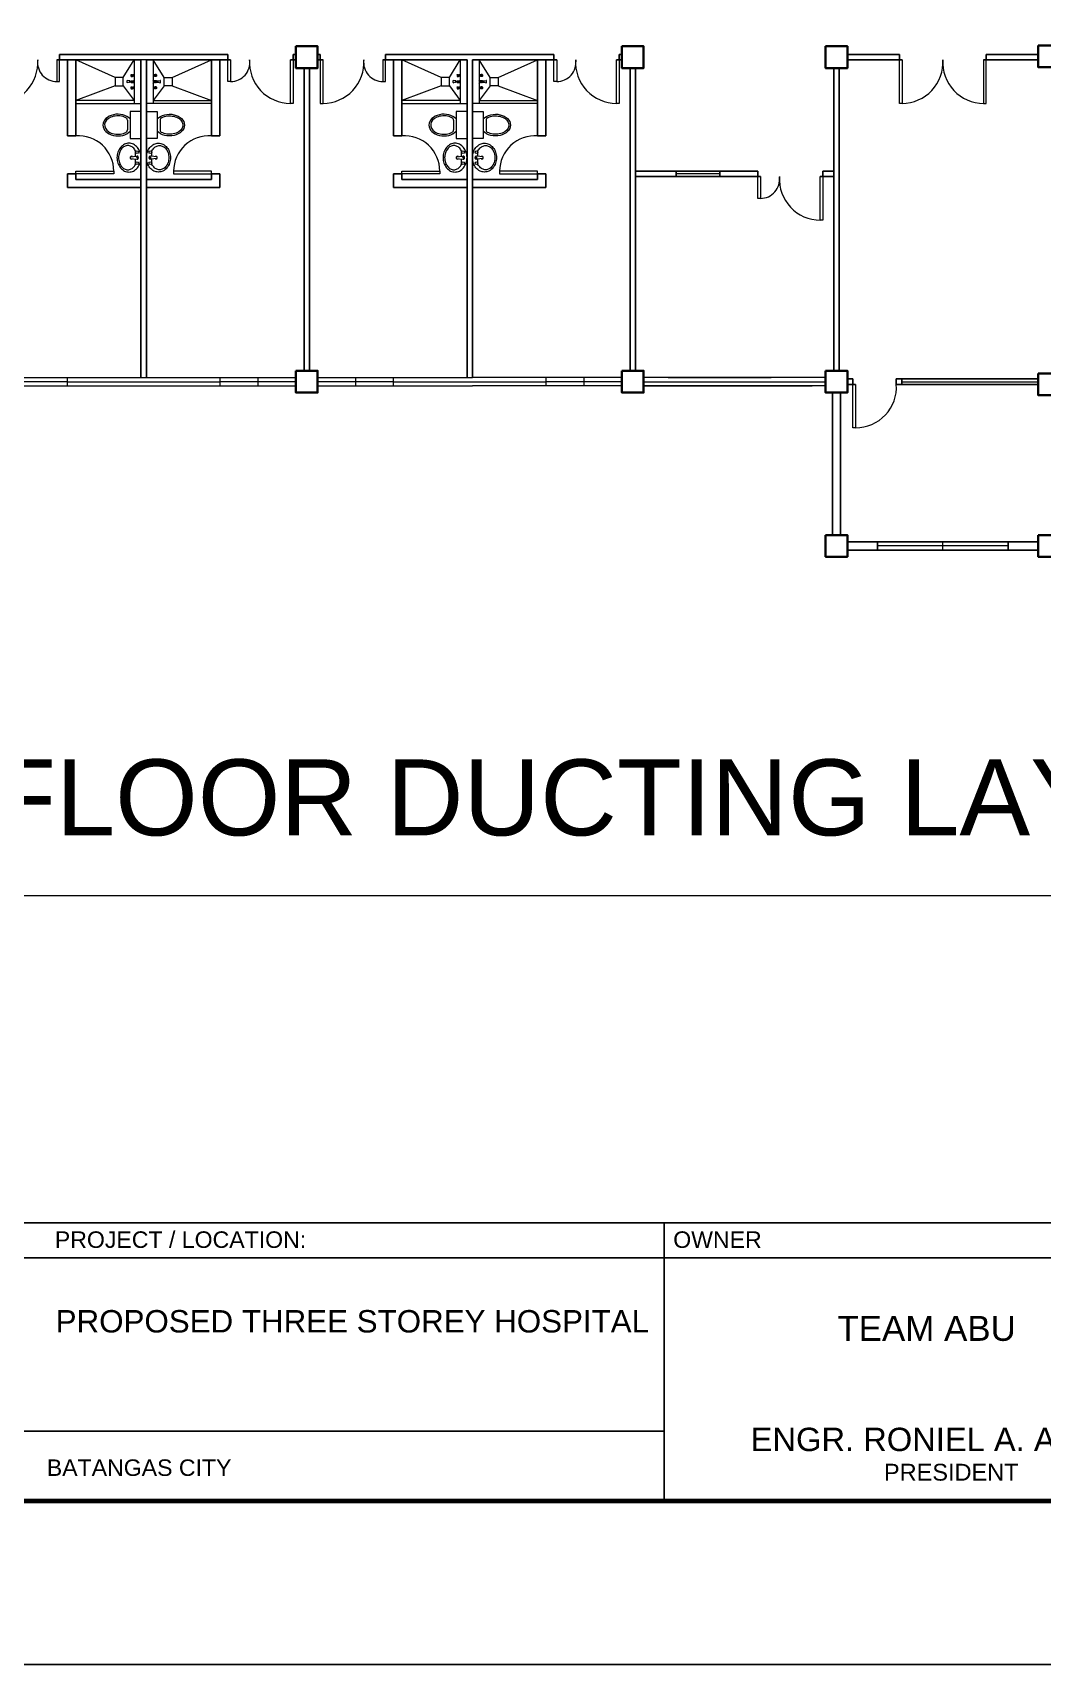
# Model space of a CAD drawing. Header units: millimetres. Extents: x 3 to 421, y 1 to 233.
# Drawn here: x 367.06 to 385.65, y 90.1 to 120.14 of the extents above; entities that cross this region are included whole.
import ezdxf

# ---------------------------------------------------------------- set-up
doc = ezdxf.new("R2010")
doc.units = ezdxf.units.MM
doc.header["$MEASUREMENT"] = 0
for name, color, linetype in [('.1', 1, 'Continuous'), ('SHEET', 3, 'Continuous'), ('text', 7, 'Continuous')]:
    doc.layers.add(name, color=color, linetype=linetype)
doc.layers.add('WALL', color=4, linetype='Continuous', lineweight=30)
doc.styles.add('arial', font='arial.ttf')
doc.styles.get("Standard").update_dxf_attribs({"font": 'arial.ttf'})

msp = doc.modelspace()

# ---------------------------------------------------------------- linework, layer by layer
at = {"layer": '.1', "color": 0}
msp.add_line((321.345, 90.097), (420.621, 90.097), dxfattribs=at)
at = {"color": 8, "linetype": 'ByBlock', "lineweight": 25}
for p, q in [((369.058, 119.641), (367.508, 119.641)), ((370.658, 119.741), (367.558, 119.741)), ((367.558, 119.741), (367.558, 119.641)), ((368.933, 119.641), (367.858, 119.641)), ((369.058, 113.791), (369.058, 119.641)), ((369.058, 119.641), (369.058, 113.791)), ((369.158, 113.791), (369.158, 119.641)), ((369.158, 119.641), (369.158, 113.791)), ((370.708, 119.641), (369.158, 119.641)), ((370.658, 119.641), (370.658, 119.741)), ((371.908, 119.641), (371.808, 119.641)), ((371.908, 119.741), (371.858, 119.741)), ((371.858, 119.641), (371.858, 119.741)), ((372.358, 119.741), (372.308, 119.741)), ((372.408, 119.641), (372.308, 119.641)), ((372.358, 119.641), (372.358, 119.741)), ((375.058, 119.641), (373.508, 119.641)), ((375.158, 119.741), (373.558, 119.741)), ((373.558, 119.641), (373.558, 119.741)), ((376.658, 119.741), (375.058, 119.741)), ((375.058, 113.791), (375.058, 119.641)), ((375.058, 119.641), (375.058, 113.791)), ((375.158, 113.791), (375.158, 119.641)), ((375.158, 119.641), (375.158, 113.791)), ((376.708, 119.641), (375.158, 119.641)), ((376.658, 119.641), (376.658, 119.741)), ((377.908, 119.641), (377.808, 119.641)), ((377.908, 119.741), (377.858, 119.741)), ((377.858, 119.641), (377.858, 119.741)), ((382.058, 119.741), (383.014, 119.741)), ((382.058, 119.641), (383.064, 119.641)), ((383.014, 119.641), (383.014, 119.741)), ((384.564, 119.641), (385.571, 119.641)), ((384.614, 119.741), (385.571, 119.741)), ((384.614, 119.641), (384.614, 119.741)), ((372.058, 113.916), (372.058, 119.491)), ((372.058, 119.491), (372.058, 113.916)), ((372.158, 113.916), (372.158, 119.491)), ((372.158, 119.491), (372.158, 113.916)), ((378.058, 113.916), (378.058, 119.491)), ((378.058, 119.491), (378.058, 113.916)), ((378.158, 113.916), (378.158, 119.491)), ((378.158, 119.491), (378.158, 113.916)), ((381.808, 119.491), (381.808, 113.916)), ((381.908, 119.491), (381.908, 113.916)), ((378.158, 117.591), (380.408, 117.591)), ((378.158, 117.491), (380.458, 117.491)), ((380.408, 117.491), (380.408, 117.591)), ((381.558, 117.491), (381.808, 117.491)), ((381.608, 117.591), (381.808, 117.591)), ((381.608, 117.491), (381.608, 117.591)), ((378.158, 115.141), (378.158, 113.916)), ((382.058, 113.766), (382.158, 113.766)), ((382.058, 113.666), (382.208, 113.666)), ((382.158, 113.666), (382.158, 113.766)), ((382.958, 113.766), (385.571, 113.766)), ((382.958, 113.666), (382.958, 113.766)), ((382.958, 113.766), (383.058, 113.766)), ((382.958, 113.666), (385.571, 113.666)), ((381.783, 110.891), (381.783, 113.516)), ((381.933, 110.891), (381.933, 113.516)), ((385.571, 110.766), (382.058, 110.766)), ((385.571, 110.616), (382.058, 110.616)), ((385.571, 110.766), (383.708, 110.766))]:
    msp.add_line(p, q, dxfattribs=at)
at = {"color": 8, "linetype": 'ByBlock', "lineweight": 25, "ltscale": 0.3}
for p, q in [((367.708, 119.641), (367.708, 118.241)), ((367.858, 119.641), (367.858, 118.241)), ((370.358, 119.641), (370.358, 118.241)), ((370.508, 119.641), (370.508, 118.241)), ((373.708, 119.641), (373.708, 118.241)), ((373.858, 119.641), (373.858, 118.241)), ((376.358, 119.641), (376.358, 118.241)), ((376.508, 119.641), (376.508, 118.241)), ((367.858, 118.241), (367.708, 118.241)), ((370.358, 118.241), (370.508, 118.241)), ((373.858, 118.241), (373.708, 118.241)), ((376.358, 118.241), (376.508, 118.241)), ((367.708, 117.541), (367.708, 117.291)), ((367.858, 117.541), (367.708, 117.541)), ((367.858, 117.541), (367.858, 117.441)), ((370.358, 117.541), (370.358, 117.441)), ((370.358, 117.541), (370.508, 117.541)), ((370.508, 117.541), (370.508, 117.291)), ((373.708, 117.541), (373.708, 117.291)), ((373.858, 117.541), (373.708, 117.541)), ((373.858, 117.541), (373.858, 117.441)), ((376.358, 117.541), (376.358, 117.441)), ((376.358, 117.541), (376.508, 117.541)), ((376.508, 117.541), (376.508, 117.291)), ((369.058, 117.291), (367.708, 117.291)), ((369.058, 117.441), (367.858, 117.441)), ((369.158, 117.441), (370.358, 117.441)), ((369.158, 117.291), (370.508, 117.291)), ((375.058, 117.291), (373.708, 117.291)), ((375.058, 117.441), (373.858, 117.441)), ((375.158, 117.441), (376.358, 117.441)), ((375.158, 117.291), (376.508, 117.291))]:
    msp.add_line(p, q, dxfattribs=at)
at = {"color": 8, "linetype": 'ByBlock', "lineweight": 9, "ltscale": 0.3}
for p, q in [((368.583, 119.316), (367.858, 119.641)), ((368.733, 119.316), (368.933, 119.641)), ((369.483, 119.316), (369.283, 119.641)), ((369.633, 119.316), (370.358, 119.641)), ((374.583, 119.316), (373.858, 119.641)), ((374.733, 119.316), (374.933, 119.641)), ((375.483, 119.316), (375.283, 119.641)), ((375.633, 119.316), (376.358, 119.641)), ((368.583, 119.166), (367.858, 118.891)), ((368.733, 119.166), (368.933, 118.891)), ((369.483, 119.166), (369.283, 118.891)), ((369.633, 119.166), (370.358, 118.891)), ((374.583, 119.166), (373.858, 118.891)), ((374.733, 119.166), (374.933, 118.891)), ((375.483, 119.166), (375.283, 118.891)), ((375.633, 119.166), (376.358, 118.891))]:
    msp.add_line(p, q, dxfattribs=at)
at = {"color": 8, "linetype": 'ByBlock', "lineweight": 9}
for p, q in [((368.933, 119.641), (368.933, 118.841)), ((369.158, 119.641), (369.058, 119.641)), ((369.283, 119.641), (369.283, 118.841)), ((374.933, 119.641), (374.933, 118.841)), ((375.283, 119.641), (375.283, 118.841)), ((378.158, 119.491), (378.158, 116.516)), ((369.058, 117.255), (369.058, 119.205)), ((375.158, 117.891), (375.158, 115.791)), ((378.158, 117.891), (378.158, 115.791)), ((379.308, 117.591), (378.908, 117.591)), ((378.908, 117.591), (378.908, 117.491)), ((379.708, 117.541), (378.908, 117.541)), ((378.908, 117.491), (379.708, 117.491)), ((379.708, 117.491), (379.708, 117.591)), ((381.658, 117.491), (381.558, 117.491)), ((378.158, 115.516), (378.158, 115.141)), ((366.308, 113.791), (369.058, 113.791)), ((367.708, 113.716), (366.308, 113.716)), ((366.308, 113.641), (369.158, 113.641)), ((367.708, 113.641), (367.708, 113.791)), ((367.708, 113.716), (370.508, 113.716)), ((369.058, 113.791), (369.158, 113.791)), ((369.058, 113.641), (371.908, 113.641)), ((369.158, 113.791), (371.908, 113.791)), ((370.508, 113.791), (370.508, 113.641)), ((371.908, 113.716), (370.508, 113.716)), ((371.208, 113.791), (371.208, 113.641)), ((371.908, 113.641), (371.908, 113.791)), ((372.308, 113.791), (375.058, 113.791)), ((373.708, 113.716), (372.308, 113.716)), ((372.308, 113.641), (375.158, 113.641)), ((373.008, 113.791), (373.008, 113.641)), ((373.708, 113.641), (373.708, 113.791)), ((373.708, 113.716), (376.508, 113.716)), ((375.058, 113.791), (375.158, 113.791)), ((377.908, 113.791), (375.158, 113.791)), ((377.908, 113.641), (375.158, 113.641)), ((376.508, 113.791), (376.508, 113.641)), ((377.908, 113.716), (376.508, 113.716)), ((377.208, 113.791), (377.208, 113.641)), ((381.658, 113.791), (378.308, 113.791)), ((378.758, 113.791), (378.308, 113.791)), ((378.308, 113.716), (381.658, 113.716)), ((381.658, 113.641), (378.308, 113.641)), ((378.308, 113.641), (378.758, 113.641)), ((378.758, 113.791), (380.658, 113.791)), ((378.758, 113.641), (380.658, 113.641)), ((381.258, 113.791), (380.658, 113.791)), ((380.658, 113.641), (381.408, 113.641)), ((383.058, 113.766), (383.058, 113.666)), ((383.058, 113.716), (385.571, 113.716)), ((385.014, 110.766), (382.614, 110.766)), ((382.614, 110.766), (382.614, 110.616)), ((385.014, 110.691), (382.614, 110.691)), ((383.814, 110.616), (383.814, 110.766)), ((383.814, 110.616), (385.014, 110.616)), ((385.014, 110.616), (385.014, 110.766))]:
    msp.add_line(p, q, dxfattribs=at)
at = {"color": 8, "lineweight": 9}
for p, q in [((368.874, 119.368), (368.874, 119.342)), ((368.874, 119.368), (368.876, 119.368)), ((368.874, 119.342), (368.876, 119.342)), ((368.876, 119.368), (368.878, 119.371)), ((368.876, 119.368), (368.876, 119.342)), ((368.876, 119.342), (368.878, 119.338)), ((368.878, 119.371), (368.878, 119.338)), ((368.878, 119.371), (368.9, 119.371)), ((368.878, 119.338), (368.9, 119.338)), ((368.887, 119.368), (368.899, 119.368)), ((368.887, 119.361), (368.899, 119.361)), ((368.887, 119.349), (368.899, 119.349)), ((368.887, 119.342), (368.899, 119.342)), ((368.9, 119.371), (368.904, 119.369)), ((368.9, 119.368), (368.9, 119.361)), ((368.9, 119.341), (368.9, 119.349)), ((368.9, 119.338), (368.904, 119.34)), ((368.906, 119.369), (368.912, 119.369)), ((368.906, 119.341), (368.912, 119.341)), ((368.912, 119.369), (368.914, 119.368)), ((368.912, 119.369), (368.912, 119.341)), ((368.912, 119.341), (368.914, 119.341)), ((368.914, 119.368), (368.914, 119.341)), ((368.926, 119.366), (368.914, 119.366)), ((368.926, 119.343), (368.914, 119.343)), ((368.932, 119.372), (368.926, 119.368)), ((368.926, 119.368), (368.926, 119.341)), ((368.932, 119.338), (368.926, 119.341)), ((368.932, 119.372), (368.932, 119.338)), ((368.932, 119.372), (368.933, 119.372)), ((368.932, 119.338), (368.933, 119.338)), ((368.933, 119.372), (368.933, 119.338)), ((369.283, 119.372), (369.283, 119.338)), ((369.284, 119.372), (369.283, 119.372)), ((369.284, 119.338), (369.283, 119.338)), ((369.284, 119.372), (369.284, 119.338)), ((369.284, 119.372), (369.291, 119.368)), ((369.284, 119.338), (369.291, 119.341)), ((369.291, 119.368), (369.291, 119.341)), ((369.291, 119.366), (369.302, 119.366)), ((369.291, 119.343), (369.302, 119.343)), ((369.305, 119.369), (369.302, 119.368)), ((369.302, 119.368), (369.302, 119.341)), ((369.305, 119.341), (369.302, 119.341)), ((369.305, 119.369), (369.305, 119.341)), ((369.311, 119.369), (369.305, 119.369)), ((369.311, 119.341), (369.305, 119.341)), ((369.317, 119.371), (369.312, 119.369)), ((369.317, 119.338), (369.312, 119.34)), ((369.338, 119.371), (369.317, 119.371)), ((369.317, 119.368), (369.317, 119.361)), ((369.317, 119.341), (369.317, 119.349)), ((369.338, 119.338), (369.317, 119.338)), ((369.33, 119.368), (369.318, 119.368)), ((369.33, 119.361), (369.318, 119.361)), ((369.33, 119.349), (369.318, 119.349)), ((369.33, 119.342), (369.318, 119.342)), ((369.338, 119.371), (369.338, 119.338)), ((369.34, 119.368), (369.338, 119.371)), ((369.34, 119.342), (369.338, 119.338)), ((369.34, 119.368), (369.34, 119.342)), ((369.342, 119.368), (369.34, 119.368)), ((369.342, 119.342), (369.34, 119.342)), ((369.342, 119.368), (369.342, 119.342)), ((374.874, 119.368), (374.874, 119.342)), ((374.874, 119.368), (374.876, 119.368)), ((374.874, 119.342), (374.876, 119.342)), ((374.876, 119.368), (374.878, 119.371)), ((374.876, 119.368), (374.876, 119.342)), ((374.876, 119.342), (374.878, 119.338)), ((374.878, 119.371), (374.878, 119.338)), ((374.878, 119.371), (374.9, 119.371)), ((374.878, 119.338), (374.9, 119.338)), ((374.887, 119.368), (374.899, 119.368)), ((374.887, 119.361), (374.899, 119.361)), ((374.887, 119.349), (374.899, 119.349)), ((374.887, 119.342), (374.899, 119.342)), ((374.9, 119.371), (374.904, 119.369)), ((374.9, 119.368), (374.9, 119.361)), ((374.9, 119.341), (374.9, 119.349)), ((374.9, 119.338), (374.904, 119.34)), ((374.906, 119.369), (374.912, 119.369)), ((374.906, 119.341), (374.912, 119.341)), ((374.912, 119.369), (374.914, 119.368)), ((374.912, 119.369), (374.912, 119.341)), ((374.912, 119.341), (374.914, 119.341)), ((374.914, 119.368), (374.914, 119.341)), ((374.926, 119.366), (374.914, 119.366)), ((374.926, 119.343), (374.914, 119.343)), ((374.932, 119.372), (374.926, 119.368)), ((374.926, 119.368), (374.926, 119.341)), ((374.932, 119.338), (374.926, 119.341)), ((374.932, 119.372), (374.932, 119.338)), ((374.932, 119.372), (374.933, 119.372)), ((374.932, 119.338), (374.933, 119.338)), ((374.933, 119.372), (374.933, 119.338)), ((375.283, 119.372), (375.283, 119.338)), ((375.284, 119.372), (375.283, 119.372)), ((375.284, 119.338), (375.283, 119.338)), ((375.284, 119.372), (375.284, 119.338)), ((375.284, 119.372), (375.291, 119.368)), ((375.284, 119.338), (375.291, 119.341)), ((375.291, 119.368), (375.291, 119.341)), ((375.291, 119.366), (375.302, 119.366)), ((375.291, 119.343), (375.302, 119.343)), ((375.305, 119.369), (375.302, 119.368)), ((375.302, 119.368), (375.302, 119.341)), ((375.305, 119.341), (375.302, 119.341)), ((375.305, 119.369), (375.305, 119.341)), ((375.311, 119.369), (375.305, 119.369)), ((375.311, 119.341), (375.305, 119.341)), ((375.317, 119.371), (375.312, 119.369)), ((375.317, 119.338), (375.312, 119.34)), ((375.338, 119.371), (375.317, 119.371)), ((375.317, 119.368), (375.317, 119.361)), ((375.317, 119.341), (375.317, 119.349)), ((375.338, 119.338), (375.317, 119.338)), ((375.33, 119.368), (375.318, 119.368)), ((375.33, 119.361), (375.318, 119.361)), ((375.33, 119.349), (375.318, 119.349)), ((375.33, 119.342), (375.318, 119.342)), ((375.338, 119.371), (375.338, 119.338)), ((375.34, 119.368), (375.338, 119.371)), ((375.34, 119.342), (375.338, 119.338)), ((375.34, 119.368), (375.34, 119.342)), ((375.342, 119.368), (375.34, 119.368)), ((375.342, 119.342), (375.34, 119.342)), ((375.342, 119.368), (375.342, 119.342)), ((368.801, 119.222), (368.801, 119.26)), ((368.848, 119.253), (368.806, 119.262)), ((368.848, 119.229), (368.806, 119.22)), ((368.855, 119.253), (368.848, 119.253)), ((368.848, 119.253), (368.848, 119.229)), ((368.848, 119.253), (368.848, 119.229)), ((368.848, 119.229), (368.855, 119.229)), ((368.855, 119.229), (368.855, 119.253)), ((368.855, 119.249), (368.918, 119.249)), ((368.918, 119.233), (368.855, 119.233)), ((368.874, 119.254), (368.874, 119.249)), ((368.874, 119.254), (368.876, 119.254)), ((368.874, 119.233), (368.874, 119.228)), ((368.874, 119.228), (368.876, 119.228)), ((368.874, 119.14), (368.876, 119.14)), ((368.874, 119.14), (368.874, 119.114)), ((368.874, 119.114), (368.876, 119.114)), ((368.876, 119.254), (368.878, 119.258)), ((368.876, 119.254), (368.876, 119.249)), ((368.876, 119.233), (368.876, 119.228)), ((368.876, 119.228), (368.878, 119.224)), ((368.876, 119.14), (368.878, 119.144)), ((368.876, 119.14), (368.876, 119.114)), ((368.876, 119.114), (368.878, 119.111)), ((368.878, 119.258), (368.878, 119.249)), ((368.878, 119.258), (368.9, 119.258)), ((368.878, 119.233), (368.878, 119.224)), ((368.878, 119.224), (368.9, 119.224)), ((368.878, 119.144), (368.9, 119.144)), ((368.878, 119.144), (368.878, 119.111)), ((368.878, 119.111), (368.9, 119.111)), ((368.887, 119.254), (368.899, 119.254)), ((368.887, 119.228), (368.899, 119.228)), ((368.887, 119.14), (368.899, 119.14)), ((368.887, 119.133), (368.899, 119.133)), ((368.887, 119.121), (368.899, 119.121)), ((368.887, 119.114), (368.899, 119.114)), ((368.9, 119.258), (368.904, 119.256)), ((368.9, 119.254), (368.9, 119.249)), ((368.9, 119.228), (368.9, 119.233)), ((368.9, 119.224), (368.904, 119.227)), ((368.9, 119.144), (368.904, 119.142)), ((368.9, 119.141), (368.9, 119.133)), ((368.9, 119.114), (368.9, 119.122)), ((368.9, 119.111), (368.904, 119.113)), ((368.906, 119.255), (368.912, 119.255)), ((368.906, 119.227), (368.912, 119.227)), ((368.906, 119.141), (368.912, 119.141)), ((368.906, 119.113), (368.912, 119.113)), ((368.912, 119.255), (368.912, 119.249)), ((368.912, 119.255), (368.914, 119.254)), ((368.912, 119.233), (368.912, 119.227)), ((368.912, 119.227), (368.914, 119.228)), ((368.912, 119.141), (368.912, 119.113)), ((368.912, 119.141), (368.914, 119.141)), ((368.912, 119.113), (368.914, 119.114)), ((368.914, 119.254), (368.914, 119.249)), ((368.918, 119.252), (368.914, 119.252)), ((368.914, 119.233), (368.914, 119.228)), ((368.918, 119.23), (368.914, 119.23)), ((368.914, 119.141), (368.914, 119.114)), ((368.926, 119.139), (368.914, 119.139)), ((368.926, 119.116), (368.914, 119.116)), ((368.918, 119.224), (368.918, 119.258)), ((368.918, 119.258), (368.927, 119.258)), ((368.918, 119.249), (368.918, 119.233)), ((368.927, 119.224), (368.918, 119.224)), ((368.932, 119.144), (368.926, 119.141)), ((368.926, 119.141), (368.926, 119.114)), ((368.932, 119.11), (368.926, 119.114)), ((368.927, 119.258), (368.933, 119.27)), ((368.927, 119.224), (368.927, 119.258)), ((368.927, 119.258), (368.927, 119.224)), ((368.933, 119.212), (368.927, 119.224)), ((368.932, 119.144), (368.933, 119.144)), ((368.932, 119.144), (368.932, 119.11)), ((368.932, 119.11), (368.933, 119.11)), ((368.933, 119.27), (368.933, 119.212)), ((368.933, 119.144), (368.933, 119.11)), ((369.289, 119.258), (369.283, 119.27)), ((369.283, 119.27), (369.283, 119.212)), ((369.283, 119.212), (369.289, 119.224)), ((369.284, 119.144), (369.283, 119.144)), ((369.283, 119.144), (369.283, 119.11)), ((369.284, 119.11), (369.283, 119.11)), ((369.284, 119.144), (369.291, 119.141)), ((369.284, 119.144), (369.284, 119.11)), ((369.284, 119.11), (369.291, 119.114)), ((369.289, 119.224), (369.289, 119.258)), ((369.299, 119.258), (369.289, 119.258)), ((369.289, 119.258), (369.289, 119.224)), ((369.289, 119.224), (369.299, 119.224)), ((369.291, 119.141), (369.291, 119.114)), ((369.291, 119.139), (369.302, 119.139)), ((369.291, 119.116), (369.302, 119.116)), ((369.299, 119.224), (369.299, 119.258)), ((369.299, 119.252), (369.302, 119.252)), ((369.361, 119.249), (369.299, 119.249)), ((369.299, 119.249), (369.299, 119.233)), ((369.299, 119.233), (369.361, 119.233)), ((369.299, 119.23), (369.302, 119.23)), ((369.305, 119.255), (369.302, 119.254)), ((369.302, 119.254), (369.302, 119.249)), ((369.302, 119.233), (369.302, 119.228)), ((369.305, 119.227), (369.302, 119.228)), ((369.302, 119.141), (369.302, 119.114)), ((369.305, 119.141), (369.302, 119.141)), ((369.305, 119.113), (369.302, 119.114)), ((369.305, 119.255), (369.305, 119.249)), ((369.311, 119.255), (369.305, 119.255)), ((369.305, 119.233), (369.305, 119.227)), ((369.311, 119.227), (369.305, 119.227)), ((369.311, 119.141), (369.305, 119.141)), ((369.305, 119.141), (369.305, 119.113)), ((369.311, 119.113), (369.305, 119.113)), ((369.317, 119.258), (369.312, 119.256)), ((369.317, 119.224), (369.312, 119.227)), ((369.317, 119.144), (369.312, 119.142)), ((369.317, 119.111), (369.312, 119.113)), ((369.338, 119.258), (369.317, 119.258)), ((369.317, 119.254), (369.317, 119.249)), ((369.317, 119.228), (369.317, 119.233)), ((369.338, 119.224), (369.317, 119.224)), ((369.338, 119.144), (369.317, 119.144)), ((369.317, 119.141), (369.317, 119.133)), ((369.317, 119.114), (369.317, 119.122)), ((369.338, 119.111), (369.317, 119.111)), ((369.33, 119.254), (369.318, 119.254)), ((369.33, 119.228), (369.318, 119.228)), ((369.33, 119.14), (369.318, 119.14)), ((369.33, 119.133), (369.318, 119.133)), ((369.33, 119.121), (369.318, 119.121)), ((369.33, 119.114), (369.318, 119.114)), ((369.338, 119.258), (369.338, 119.249)), ((369.34, 119.254), (369.338, 119.258)), ((369.338, 119.233), (369.338, 119.224)), ((369.34, 119.228), (369.338, 119.224)), ((369.34, 119.14), (369.338, 119.144)), ((369.338, 119.144), (369.338, 119.111)), ((369.34, 119.114), (369.338, 119.111)), ((369.34, 119.254), (369.34, 119.249)), ((369.342, 119.254), (369.34, 119.254)), ((369.34, 119.233), (369.34, 119.228)), ((369.342, 119.228), (369.34, 119.228)), ((369.342, 119.14), (369.34, 119.14)), ((369.34, 119.14), (369.34, 119.114)), ((369.342, 119.114), (369.34, 119.114)), ((369.342, 119.254), (369.342, 119.249)), ((369.342, 119.233), (369.342, 119.228)), ((369.342, 119.14), (369.342, 119.114)), ((369.361, 119.253), (369.369, 119.253)), ((369.361, 119.229), (369.361, 119.253)), ((369.369, 119.229), (369.361, 119.229)), ((369.369, 119.253), (369.41, 119.262)), ((369.369, 119.253), (369.369, 119.229)), ((369.369, 119.253), (369.369, 119.229)), ((369.369, 119.229), (369.41, 119.22)), ((369.415, 119.222), (369.415, 119.26)), ((374.801, 119.222), (374.801, 119.26)), ((374.848, 119.253), (374.806, 119.262)), ((374.848, 119.229), (374.806, 119.22)), ((374.855, 119.253), (374.848, 119.253)), ((374.848, 119.253), (374.848, 119.229)), ((374.848, 119.253), (374.848, 119.229)), ((374.848, 119.229), (374.855, 119.229)), ((374.855, 119.229), (374.855, 119.253)), ((374.855, 119.249), (374.918, 119.249)), ((374.918, 119.233), (374.855, 119.233)), ((374.874, 119.254), (374.874, 119.249)), ((374.874, 119.254), (374.876, 119.254)), ((374.874, 119.233), (374.874, 119.228)), ((374.874, 119.228), (374.876, 119.228)), ((374.874, 119.14), (374.876, 119.14)), ((374.874, 119.14), (374.874, 119.114)), ((374.874, 119.114), (374.876, 119.114)), ((374.876, 119.254), (374.878, 119.258)), ((374.876, 119.254), (374.876, 119.249)), ((374.876, 119.233), (374.876, 119.228)), ((374.876, 119.228), (374.878, 119.224)), ((374.876, 119.14), (374.878, 119.144)), ((374.876, 119.14), (374.876, 119.114)), ((374.876, 119.114), (374.878, 119.111)), ((374.878, 119.258), (374.878, 119.249)), ((374.878, 119.258), (374.9, 119.258)), ((374.878, 119.233), (374.878, 119.224)), ((374.878, 119.224), (374.9, 119.224)), ((374.878, 119.144), (374.9, 119.144)), ((374.878, 119.144), (374.878, 119.111)), ((374.878, 119.111), (374.9, 119.111)), ((374.887, 119.254), (374.899, 119.254)), ((374.887, 119.228), (374.899, 119.228)), ((374.887, 119.14), (374.899, 119.14)), ((374.887, 119.133), (374.899, 119.133)), ((374.887, 119.121), (374.899, 119.121)), ((374.887, 119.114), (374.899, 119.114)), ((374.9, 119.258), (374.904, 119.256)), ((374.9, 119.254), (374.9, 119.249)), ((374.9, 119.228), (374.9, 119.233)), ((374.9, 119.224), (374.904, 119.227)), ((374.9, 119.144), (374.904, 119.142)), ((374.9, 119.141), (374.9, 119.133)), ((374.9, 119.114), (374.9, 119.122)), ((374.9, 119.111), (374.904, 119.113)), ((374.906, 119.255), (374.912, 119.255)), ((374.906, 119.227), (374.912, 119.227)), ((374.906, 119.141), (374.912, 119.141)), ((374.906, 119.113), (374.912, 119.113)), ((374.912, 119.255), (374.912, 119.249)), ((374.912, 119.255), (374.914, 119.254)), ((374.912, 119.233), (374.912, 119.227)), ((374.912, 119.227), (374.914, 119.228)), ((374.912, 119.141), (374.912, 119.113)), ((374.912, 119.141), (374.914, 119.141)), ((374.912, 119.113), (374.914, 119.114)), ((374.914, 119.254), (374.914, 119.249)), ((374.918, 119.252), (374.914, 119.252)), ((374.914, 119.233), (374.914, 119.228)), ((374.918, 119.23), (374.914, 119.23)), ((374.914, 119.141), (374.914, 119.114)), ((374.926, 119.139), (374.914, 119.139)), ((374.926, 119.116), (374.914, 119.116)), ((374.918, 119.224), (374.918, 119.258)), ((374.918, 119.258), (374.927, 119.258)), ((374.918, 119.249), (374.918, 119.233)), ((374.927, 119.224), (374.918, 119.224)), ((374.932, 119.144), (374.926, 119.141)), ((374.926, 119.141), (374.926, 119.114)), ((374.932, 119.11), (374.926, 119.114)), ((374.927, 119.258), (374.933, 119.27)), ((374.927, 119.224), (374.927, 119.258)), ((374.927, 119.258), (374.927, 119.224)), ((374.933, 119.212), (374.927, 119.224)), ((374.932, 119.144), (374.933, 119.144)), ((374.932, 119.144), (374.932, 119.11)), ((374.932, 119.11), (374.933, 119.11)), ((374.933, 119.27), (374.933, 119.212)), ((374.933, 119.144), (374.933, 119.11)), ((375.289, 119.258), (375.283, 119.27)), ((375.283, 119.27), (375.283, 119.212)), ((375.283, 119.212), (375.289, 119.224)), ((375.284, 119.144), (375.283, 119.144)), ((375.283, 119.144), (375.283, 119.11)), ((375.284, 119.11), (375.283, 119.11)), ((375.284, 119.144), (375.291, 119.141)), ((375.284, 119.144), (375.284, 119.11)), ((375.284, 119.11), (375.291, 119.114)), ((375.289, 119.224), (375.289, 119.258)), ((375.299, 119.258), (375.289, 119.258)), ((375.289, 119.258), (375.289, 119.224)), ((375.289, 119.224), (375.299, 119.224)), ((375.291, 119.141), (375.291, 119.114)), ((375.291, 119.139), (375.302, 119.139)), ((375.291, 119.116), (375.302, 119.116)), ((375.299, 119.224), (375.299, 119.258)), ((375.299, 119.252), (375.302, 119.252)), ((375.361, 119.249), (375.299, 119.249)), ((375.299, 119.249), (375.299, 119.233)), ((375.299, 119.233), (375.361, 119.233)), ((375.299, 119.23), (375.302, 119.23)), ((375.305, 119.255), (375.302, 119.254)), ((375.302, 119.254), (375.302, 119.249)), ((375.302, 119.233), (375.302, 119.228)), ((375.305, 119.227), (375.302, 119.228)), ((375.302, 119.141), (375.302, 119.114)), ((375.305, 119.141), (375.302, 119.141)), ((375.305, 119.113), (375.302, 119.114)), ((375.305, 119.255), (375.305, 119.249)), ((375.311, 119.255), (375.305, 119.255)), ((375.305, 119.233), (375.305, 119.227)), ((375.311, 119.227), (375.305, 119.227)), ((375.311, 119.141), (375.305, 119.141)), ((375.305, 119.141), (375.305, 119.113)), ((375.311, 119.113), (375.305, 119.113)), ((375.317, 119.258), (375.312, 119.256)), ((375.317, 119.224), (375.312, 119.227)), ((375.317, 119.144), (375.312, 119.142)), ((375.317, 119.111), (375.312, 119.113)), ((375.338, 119.258), (375.317, 119.258)), ((375.317, 119.254), (375.317, 119.249)), ((375.317, 119.228), (375.317, 119.233)), ((375.338, 119.224), (375.317, 119.224)), ((375.338, 119.144), (375.317, 119.144)), ((375.317, 119.141), (375.317, 119.133)), ((375.317, 119.114), (375.317, 119.122)), ((375.338, 119.111), (375.317, 119.111)), ((375.33, 119.254), (375.318, 119.254)), ((375.33, 119.228), (375.318, 119.228)), ((375.33, 119.14), (375.318, 119.14)), ((375.33, 119.133), (375.318, 119.133)), ((375.33, 119.121), (375.318, 119.121)), ((375.33, 119.114), (375.318, 119.114)), ((375.338, 119.258), (375.338, 119.249)), ((375.34, 119.254), (375.338, 119.258)), ((375.338, 119.233), (375.338, 119.224)), ((375.34, 119.228), (375.338, 119.224)), ((375.34, 119.14), (375.338, 119.144)), ((375.338, 119.144), (375.338, 119.111)), ((375.34, 119.114), (375.338, 119.111)), ((375.34, 119.254), (375.34, 119.249)), ((375.342, 119.254), (375.34, 119.254)), ((375.34, 119.233), (375.34, 119.228)), ((375.342, 119.228), (375.34, 119.228)), ((375.342, 119.14), (375.34, 119.14)), ((375.34, 119.14), (375.34, 119.114)), ((375.342, 119.114), (375.34, 119.114)), ((375.342, 119.254), (375.342, 119.249)), ((375.342, 119.233), (375.342, 119.228)), ((375.342, 119.14), (375.342, 119.114)), ((375.361, 119.253), (375.369, 119.253)), ((375.361, 119.229), (375.361, 119.253)), ((375.369, 119.229), (375.361, 119.229)), ((375.369, 119.253), (375.41, 119.262)), ((375.369, 119.253), (375.369, 119.229)), ((375.369, 119.253), (375.369, 119.229)), ((375.369, 119.229), (375.41, 119.22)), ((375.415, 119.222), (375.415, 119.26)), ((369.058, 118.691), (368.858, 118.691)), ((368.858, 118.691), (368.858, 118.191)), ((369.058, 118.191), (369.058, 118.691)), ((369.158, 118.691), (369.358, 118.691)), ((369.158, 118.191), (369.158, 118.691)), ((369.358, 118.691), (369.358, 118.191)), ((375.058, 118.691), (374.858, 118.691)), ((374.858, 118.691), (374.858, 118.191)), ((375.058, 118.191), (375.058, 118.691)), ((375.158, 118.691), (375.358, 118.691)), ((375.158, 118.191), (375.158, 118.691)), ((375.358, 118.691), (375.358, 118.191)), ((368.808, 118.532), (368.808, 118.351)), ((369.408, 118.532), (369.408, 118.351)), ((374.808, 118.532), (374.808, 118.351)), ((375.408, 118.532), (375.408, 118.351)), ((368.858, 118.191), (369.058, 118.191)), ((369.358, 118.191), (369.158, 118.191)), ((374.858, 118.191), (375.058, 118.191)), ((375.358, 118.191), (375.158, 118.191)), ((368.86, 117.856), (368.982, 117.869)), ((368.86, 117.827), (368.982, 117.813)), ((369.356, 117.856), (369.234, 117.869)), ((369.356, 117.827), (369.234, 117.813)), ((374.86, 117.856), (374.982, 117.869)), ((374.86, 117.827), (374.982, 117.813)), ((375.356, 117.856), (375.234, 117.869)), ((375.356, 117.827), (375.234, 117.813))]:
    msp.add_line(p, q, dxfattribs=at)
at = {"color": 0, "linetype": 'ByBlock', "lineweight": 9}
msp.add_line((396.339, 104.251), (358.37, 104.251), dxfattribs=at)
at = {"color": 8, "linetype": 'ByBlock', "lineweight": 35}
for points in [[(371.908, 119.891), (372.308, 119.891), (372.308, 119.491), (371.908, 119.491)], [(377.908, 119.891), (378.308, 119.891), (378.308, 119.491), (377.908, 119.491)], [(381.658, 119.891), (382.058, 119.891), (382.058, 119.491), (381.658, 119.491)], [(385.571, 119.906), (385.971, 119.906), (385.971, 119.506), (385.571, 119.506)], [(371.908, 113.916), (372.308, 113.916), (372.308, 113.516), (371.908, 113.516)], [(377.908, 113.916), (378.308, 113.916), (378.308, 113.516), (377.908, 113.516)], [(381.658, 113.916), (382.058, 113.916), (382.058, 113.516), (381.658, 113.516)], [(385.571, 113.866), (385.971, 113.866), (385.971, 113.466), (385.571, 113.466)], [(381.658, 110.891), (382.058, 110.891), (382.058, 110.491), (381.658, 110.491)], [(385.571, 110.891), (385.971, 110.891), (385.971, 110.491), (385.571, 110.491)]]:
    msp.add_lwpolyline(points, close=True, dxfattribs=at)
at = {"color": 8, "linetype": 'ByBlock', "lineweight": 9}
for points in [[(381.658, 119.891), (382.058, 119.891), (382.058, 119.491), (381.658, 119.491)], [(385.571, 119.906), (385.971, 119.906), (385.971, 119.506), (385.571, 119.506)]]:
    msp.add_lwpolyline(points, close=True, dxfattribs=at)
at = {"color": 8, "lineweight": 13, "ltscale": 0.03}
for points in [[(367.558, 119.641), (367.508, 119.641), (367.508, 119.241), (367.558, 119.241)], [(370.658, 119.641), (370.708, 119.641), (370.708, 119.241), (370.658, 119.241)], [(371.808, 119.641), (371.858, 119.641), (371.858, 118.841), (371.808, 118.841)], [(372.408, 119.641), (372.358, 119.641), (372.358, 118.841), (372.408, 118.841)], [(373.558, 119.641), (373.508, 119.641), (373.508, 119.241), (373.558, 119.241)], [(376.658, 119.641), (376.708, 119.641), (376.708, 119.241), (376.658, 119.241)], [(377.808, 119.641), (377.858, 119.641), (377.858, 118.841), (377.808, 118.841)], [(383.014, 119.641), (383.064, 119.641), (383.064, 118.841), (383.014, 118.841)], [(384.614, 119.641), (384.564, 119.641), (384.564, 118.841), (384.614, 118.841)], [(367.858, 117.541), (367.858, 117.591), (368.558, 117.591), (368.558, 117.541)], [(370.358, 117.541), (370.358, 117.591), (369.658, 117.591), (369.658, 117.541)], [(373.858, 117.541), (373.858, 117.591), (374.558, 117.591), (374.558, 117.541)], [(376.358, 117.541), (376.358, 117.591), (375.658, 117.591), (375.658, 117.541)], [(380.408, 117.491), (380.458, 117.491), (380.458, 117.091), (380.408, 117.091)], [(381.558, 117.491), (381.608, 117.491), (381.608, 116.691), (381.558, 116.691)], [(382.158, 113.666), (382.208, 113.666), (382.208, 112.866), (382.158, 112.866)]]:
    msp.add_lwpolyline(points, close=True, dxfattribs=at)
at = {"color": 8, "linetype": 'ByBlock', "lineweight": 9, "ltscale": 0.03}
for points in [[(368.733, 119.166), (368.733, 119.316), (368.583, 119.316), (368.583, 119.166)], [(369.483, 119.166), (369.483, 119.316), (369.633, 119.316), (369.633, 119.166)], [(374.733, 119.166), (374.733, 119.316), (374.583, 119.316), (374.583, 119.166)], [(375.483, 119.166), (375.483, 119.316), (375.633, 119.316), (375.633, 119.166)]]:
    msp.add_lwpolyline(points, close=True, dxfattribs=at)
at = {"color": 8, "linetype": 'ByBlock', "lineweight": 9, "ltscale": 0.3}
for points in [[(368.933, 118.891), (367.858, 118.891), (367.858, 118.841), (369.058, 118.841), (369.058, 118.841)], [(369.283, 118.891), (370.358, 118.891), (370.358, 118.841), (369.158, 118.841), (369.158, 118.841)], [(374.933, 118.891), (373.858, 118.891), (373.858, 118.841), (375.058, 118.841), (375.058, 118.841)], [(375.283, 118.891), (376.358, 118.891), (376.358, 118.841), (375.158, 118.841), (375.158, 118.841)]]:
    msp.add_lwpolyline(points, dxfattribs=at)
at = {"color": 8, "lineweight": 9}
for points in [[(368.837, 118.106, 0.11576), (368.755, 118.087, 0.104047), (368.681, 118.028, 0.090875), (368.634, 117.945, 0.083344), (368.616, 117.841, 0.083344), (368.634, 117.738, 0.090875), (368.681, 117.654, 0.104047), (368.755, 117.595, 0.11576), (368.837, 117.576, 0.11576), (368.92, 117.595, 0.104047), (368.993, 117.654, 0.090875), (369.041, 117.738, 0.083344), (369.058, 117.841, 0.083344), (369.041, 117.945, 0.090875), (368.993, 118.028, 0.104047), (368.92, 118.087, 0.11576)], [(369.379, 118.106, -0.11576), (369.462, 118.087, -0.104047), (369.535, 118.028, -0.090875), (369.583, 117.945, -0.083344), (369.6, 117.841, -0.083344), (369.583, 117.738, -0.090875), (369.535, 117.654, -0.104047), (369.462, 117.595, -0.11576), (369.379, 117.576, -0.11576), (369.297, 117.595, -0.104047), (369.223, 117.654, -0.090875), (369.176, 117.738, -0.083344), (369.158, 117.841, -0.083344), (369.176, 117.945, -0.090875), (369.223, 118.028, -0.104047), (369.297, 118.087, -0.11576)], [(374.837, 118.106, 0.11576), (374.755, 118.087, 0.104047), (374.681, 118.028, 0.090875), (374.634, 117.945, 0.083344), (374.616, 117.841, 0.083344), (374.634, 117.738, 0.090875), (374.681, 117.654, 0.104047), (374.755, 117.595, 0.11576), (374.837, 117.576, 0.11576), (374.92, 117.595, 0.104047), (374.993, 117.654, 0.090875), (375.041, 117.738, 0.083344), (375.058, 117.841, 0.083344), (375.041, 117.945, 0.090875), (374.993, 118.028, 0.104047), (374.92, 118.087, 0.11576)], [(375.379, 118.106, -0.11576), (375.462, 118.087, -0.104047), (375.535, 118.028, -0.090875), (375.583, 117.945, -0.083344), (375.6, 117.841, -0.083344), (375.583, 117.738, -0.090875), (375.535, 117.654, -0.104047), (375.462, 117.595, -0.11576), (375.379, 117.576, -0.11576), (375.297, 117.595, -0.104047), (375.223, 117.654, -0.090875), (375.176, 117.738, -0.083344), (375.158, 117.841, -0.083344), (375.176, 117.945, -0.090875), (375.223, 118.028, -0.104047), (375.297, 118.087, -0.11576)]]:
    msp.add_lwpolyline(points, format="xyb", close=True, dxfattribs=at)
for points in [[(368.816, 118.064, 0.124838), (368.754, 118.048, 0.105788), (368.696, 117.998, 0.086697), (368.66, 117.929, 0.076776), (368.646, 117.841, 0.076776), (368.66, 117.753, 0.086697), (368.696, 117.684, 0.105788), (368.754, 117.634, 0.124838), (368.816, 117.619, 0.124838), (368.879, 117.634, 0.105788), (368.936, 117.684, 0.040067), (368.956, 117.714), (368.956, 117.817, 0.040067)], [(368.956, 117.865), (368.956, 117.968, 0.040067), (368.936, 117.998, 0.105788), (368.879, 118.048, 0.124838), (368.816, 118.064, 0.124838)], [(369.4, 118.064, -0.124838), (369.463, 118.048, -0.105788), (369.52, 117.998, -0.086697), (369.557, 117.929, -0.076776), (369.57, 117.841, -0.076776), (369.557, 117.753, -0.086697), (369.52, 117.684, -0.105788), (369.463, 117.634, -0.124838), (369.4, 117.619, -0.124838), (369.338, 117.634, -0.105788), (369.28, 117.684, -0.040067), (369.26, 117.714), (369.26, 117.817, -0.040067)], [(369.26, 117.865), (369.26, 117.968, -0.040067), (369.28, 117.998, -0.105788), (369.338, 118.048, -0.124838), (369.4, 118.064, -0.124838)], [(374.816, 118.064, 0.124838), (374.754, 118.048, 0.105788), (374.696, 117.998, 0.086697), (374.66, 117.929, 0.076776), (374.646, 117.841, 0.076776), (374.66, 117.753, 0.086697), (374.696, 117.684, 0.105788), (374.754, 117.634, 0.124838), (374.816, 117.619, 0.124838), (374.879, 117.634, 0.105788), (374.936, 117.684, 0.040067), (374.956, 117.714), (374.956, 117.817, 0.040067)], [(374.956, 117.865), (374.956, 117.968, 0.040067), (374.936, 117.998, 0.105788), (374.879, 118.048, 0.124838), (374.816, 118.064, 0.124838)], [(375.4, 118.064, -0.124838), (375.463, 118.048, -0.105788), (375.52, 117.998, -0.086697), (375.557, 117.929, -0.076776), (375.57, 117.841, -0.076776), (375.557, 117.753, -0.086697), (375.52, 117.684, -0.105788), (375.463, 117.634, -0.124838), (375.4, 117.619, -0.124838), (375.338, 117.634, -0.105788), (375.28, 117.684, -0.040067), (375.26, 117.714), (375.26, 117.817, -0.040067)], [(375.26, 117.865), (375.26, 117.968, -0.040067), (375.28, 117.998, -0.105788), (375.338, 118.048, -0.124838), (375.4, 118.064, -0.124838)]]:
    msp.add_lwpolyline(points, format="xyb", dxfattribs=at)
for points in [[(378.908, 117.591), (379.708, 117.591), (379.708, 117.491), (378.908, 117.491)], [(383.058, 113.766), (385.571, 113.766), (385.571, 113.666), (383.058, 113.666)], [(382.614, 110.766), (385.014, 110.766), (385.014, 110.616), (382.614, 110.616)]]:
    msp.add_lwpolyline(points, close=True, dxfattribs=at)
for centre, radius in [((368.985, 117.943), 0.0255), ((368.992, 117.841), 0.0095), ((369.231, 117.943), 0.0255), ((369.225, 117.841), 0.0095), ((374.985, 117.943), 0.0255), ((374.992, 117.841), 0.0095), ((375.231, 117.943), 0.0255), ((375.225, 117.841), 0.0095), ((368.985, 117.739), 0.0255), ((369.231, 117.739), 0.0255), ((374.985, 117.739), 0.0255), ((375.231, 117.739), 0.0255)]:
    msp.add_circle(centre, radius, dxfattribs=at)
at = {"color": 8, "lineweight": 13, "ltscale": 0.03}
for centre, radius, start, end in [((366.408, 119.593), 0.752, 270, 3.6952), ((367.508, 119.594), 0.353, 172.3719, 270), ((370.708, 119.594), 0.353, 270, 7.6281), ((371.808, 119.593), 0.752, 176.3048, 270), ((372.408, 119.593), 0.752, 270, 3.6952), ((373.508, 119.594), 0.353, 172.3719, 270), ((376.708, 119.594), 0.353, 270, 7.6281), ((377.808, 119.593), 0.752, 176.3048, 270), ((383.064, 119.593), 0.752, 270, 3.6952), ((384.564, 119.593), 0.752, 176.3048, 270), ((367.906, 117.591), 0.652, 0, 94.2422), ((370.31, 117.591), 0.652, 85.7578, 180), ((373.906, 117.591), 0.652, 0, 94.2422), ((376.31, 117.591), 0.652, 85.7578, 180), ((380.458, 117.444), 0.353, 270, 7.6281), ((381.558, 117.443), 0.752, 176.3048, 270), ((382.208, 113.618), 0.752, 270, 3.6952)]:
    msp.add_arc(centre, radius, start, end, dxfattribs=at)
at = {"color": 8, "lineweight": 9}
for centre, radius, start, end in [((368.758, 118.532), 0.05, 0, 61.8499), ((369.458, 118.532), 0.05, 118.1501, 180), ((374.758, 118.532), 0.05, 0, 61.8499), ((375.458, 118.532), 0.05, 118.1501, 180), ((368.758, 118.351), 0.05, 298.0084, 360), ((369.458, 118.351), 0.05, 180, 241.9916), ((374.758, 118.351), 0.05, 298.0084, 360), ((375.458, 118.351), 0.05, 180, 241.9916), ((368.883, 117.841), 0.025, 161.3793, 198.6207), ((368.954, 117.841), 0.0948, 171.2026, 188.7974), ((368.883, 117.841), 0.025, 48.7978, 143.6932), ((368.883, 117.841), 0.025, 216.3068, 311.2022), ((368.985, 117.841), 0.028, 263.7545, 96.2455), ((369.231, 117.841), 0.028, 83.7545, 276.2455), ((369.333, 117.841), 0.025, 36.3068, 131.2022), ((369.333, 117.841), 0.025, 228.7978, 323.6932), ((369.262, 117.841), 0.0948, 351.2026, 8.7974), ((369.333, 117.841), 0.025, 341.3793, 18.6207), ((374.883, 117.841), 0.025, 161.3793, 198.6207), ((374.954, 117.841), 0.0948, 171.2026, 188.7974), ((374.883, 117.841), 0.025, 48.7978, 143.6932), ((374.883, 117.841), 0.025, 216.3068, 311.2022), ((374.985, 117.841), 0.028, 263.7545, 96.2455), ((375.231, 117.841), 0.028, 83.7545, 276.2455), ((375.333, 117.841), 0.025, 36.3068, 131.2022), ((375.333, 117.841), 0.025, 228.7978, 323.6932), ((375.262, 117.841), 0.0948, 351.2026, 8.7974), ((375.333, 117.841), 0.025, 341.3793, 18.6207)]:
    msp.add_arc(centre, radius, start, end, dxfattribs=at)
for centre, major_axis, ratio, start_param, end_param in [((368.882, 119.355), (0.00268, 0.00268), 1, 1.643677, 3.068487), ((368.887, 119.38), (0.00896, 0.00896), 1, 3.15309, 3.864175), ((368.887, 119.35), (0.00738, 0.00738), 1, 0.858879, 1.643677), ((368.887, 119.359), (-0.00738, 0.00738), 1, 1.497691, 2.282489), ((368.887, 119.329), (-0.00896, 0.00896), 1, -0.722807, -0.011722), ((368.899, 119.372), (-0.00268, 0.00268), 1, 2.356082, 2.983721), ((368.899, 119.357), (0.00268, 0.00268), 1, 0.157647, 0.785286), ((368.899, 119.352), (0.00268, 0.00268), 1, 3.926878, 4.554518), ((368.899, 119.338), (-0.00268, 0.00268), 1, -1.41315, -0.785511), ((368.893, 119.383), (-0.0118, 0.0118), 1, 2.876824, 3.009049), ((368.894, 119.35), (-0.00887, 0.00887), 1, 4.509022, 4.870036), ((368.894, 119.359), (-0.00887, 0.00887), 1, 2.983721, 3.344735), ((368.893, 119.326), (0.0118, 0.0118), 1, 0.132318, 0.264544), ((368.906, 119.372), (-0.00268, 0.00268), 1, 1.862141, 2.356082), ((368.901, 119.355), (0.00268, 0.00268), 1, 4.915531, 6.079819), ((368.906, 119.337), (-0.00268, 0.00268), 1, -0.785511, -0.291569), ((374.882, 119.355), (0.00268, 0.00268), 1, 1.643677, 3.068487), ((374.887, 119.38), (0.00896, 0.00896), 1, 3.15309, 3.864175), ((374.887, 119.35), (0.00738, 0.00738), 1, 0.858879, 1.643677), ((374.887, 119.359), (-0.00738, 0.00738), 1, 1.497691, 2.282489), ((374.887, 119.329), (-0.00896, 0.00896), 1, -0.722807, -0.011722), ((374.899, 119.372), (-0.00268, 0.00268), 1, 2.356082, 2.983721), ((374.899, 119.357), (0.00268, 0.00268), 1, 0.157647, 0.785286), ((374.899, 119.352), (0.00268, 0.00268), 1, 3.926878, 4.554518), ((374.899, 119.338), (-0.00268, 0.00268), 1, -1.41315, -0.785511), ((374.893, 119.383), (-0.0118, 0.0118), 1, 2.876824, 3.009049), ((374.894, 119.35), (-0.00887, 0.00887), 1, 4.509022, 4.870036), ((374.894, 119.359), (-0.00887, 0.00887), 1, 2.983721, 3.344735), ((374.893, 119.326), (0.0118, 0.0118), 1, 0.132318, 0.264544), ((374.906, 119.372), (-0.00268, 0.00268), 1, 1.862141, 2.356082), ((374.901, 119.355), (0.00268, 0.00268), 1, 4.915531, 6.079819), ((374.906, 119.337), (-0.00268, 0.00268), 1, -0.785511, -0.291569), ((368.805, 119.224), (-0.00268, 0.00268), 1, 1.354119, 2.724181), ((368.882, 119.127), (0.00268, 0.00268), 1, 1.643677, 3.068487), ((368.887, 119.267), (0.00896, 0.00896), 1, 3.15309, 3.864175), ((368.887, 119.215), (0.00896, 0.00896), 1, 0.847989, 1.559075), ((368.887, 119.153), (0.00896, 0.00896), 1, 3.15309, 3.864175), ((368.887, 119.123), (0.00738, 0.00738), 1, 0.858879, 1.643677), ((368.887, 119.132), (-0.00738, 0.00738), 1, 1.497691, 2.282489), ((368.887, 119.102), (-0.00896, 0.00896), 1, -0.722807, -0.011722), ((368.899, 119.258), (0.00268, 0.00268), 1, 3.926878, 4.554518), ((368.899, 119.224), (0.00268, 0.00268), 1, 0.157647, 0.785286), ((368.899, 119.144), (-0.00268, 0.00268), 1, 2.356082, 2.983721), ((368.899, 119.13), (0.00268, 0.00268), 1, 0.157647, 0.785286), ((368.899, 119.125), (0.00268, 0.00268), 1, 3.926878, 4.554518), ((368.899, 119.111), (-0.00268, 0.00268), 1, -1.41315, -0.785511), ((368.893, 119.269), (-0.0118, 0.0118), 1, 2.876824, 3.009049), ((368.893, 119.213), (-0.0118, 0.0118), 1, -1.438478, -1.306252), ((368.893, 119.156), (0.0118, 0.0118), 1, 4.44762, 4.579846), ((368.894, 119.123), (-0.00887, 0.00887), 1, 4.509022, 4.870036), ((368.894, 119.132), (-0.00887, 0.00887), 1, 2.983721, 3.344735), ((368.893, 119.099), (0.0118, 0.0118), 1, 0.132318, 0.264544), ((368.906, 119.259), (0.00268, 0.00268), 1, 3.432937, 3.926878), ((368.906, 119.223), (0.00268, 0.00268), 1, 0.785286, 1.279227), ((368.906, 119.145), (-0.00268, 0.00268), 1, 1.862141, 2.356082), ((368.901, 119.127), (0.00268, 0.00268), 1, 4.915531, 6.079819), ((368.906, 119.11), (-0.00268, 0.00268), 1, -0.785511, -0.291569), ((369.412, 119.258), (-0.00268, -0.00268), 1, 2.92514, 4.295202), ((374.805, 119.224), (-0.00268, 0.00268), 1, 1.354119, 2.724181), ((374.882, 119.127), (0.00268, 0.00268), 1, 1.643677, 3.068487), ((374.887, 119.267), (0.00896, 0.00896), 1, 3.15309, 3.864175), ((374.887, 119.215), (0.00896, 0.00896), 1, 0.847989, 1.559075), ((374.887, 119.153), (0.00896, 0.00896), 1, 3.15309, 3.864175), ((374.887, 119.123), (0.00738, 0.00738), 1, 0.858879, 1.643677), ((374.887, 119.132), (-0.00738, 0.00738), 1, 1.497691, 2.282489), ((374.887, 119.102), (-0.00896, 0.00896), 1, -0.722807, -0.011722), ((374.899, 119.258), (0.00268, 0.00268), 1, 3.926878, 4.554518), ((374.899, 119.224), (0.00268, 0.00268), 1, 0.157647, 0.785286), ((374.899, 119.144), (-0.00268, 0.00268), 1, 2.356082, 2.983721), ((374.899, 119.13), (0.00268, 0.00268), 1, 0.157647, 0.785286), ((374.899, 119.125), (0.00268, 0.00268), 1, 3.926878, 4.554518), ((374.899, 119.111), (-0.00268, 0.00268), 1, -1.41315, -0.785511), ((374.893, 119.269), (-0.0118, 0.0118), 1, 2.876824, 3.009049), ((374.893, 119.213), (-0.0118, 0.0118), 1, -1.438478, -1.306252), ((374.893, 119.156), (0.0118, 0.0118), 1, 4.44762, 4.579846), ((374.894, 119.123), (-0.00887, 0.00887), 1, 4.509022, 4.870036), ((374.894, 119.132), (-0.00887, 0.00887), 1, 2.983721, 3.344735), ((374.893, 119.099), (0.0118, 0.0118), 1, 0.132318, 0.264544), ((374.906, 119.259), (0.00268, 0.00268), 1, 3.432937, 3.926878), ((374.906, 119.223), (0.00268, 0.00268), 1, 0.785286, 1.279227), ((374.906, 119.145), (-0.00268, 0.00268), 1, 1.862141, 2.356082), ((374.901, 119.127), (0.00268, 0.00268), 1, 4.915531, 6.079819), ((374.906, 119.11), (-0.00268, 0.00268), 1, -0.785511, -0.291569), ((375.412, 119.258), (-0.00268, -0.00268), 1, 2.92514, 4.295202), ((368.633, 118.441), (0.275, 0), 0.727273, 0.612555, 5.670631), ((374.633, 118.441), (0.275, 0), 0.727273, 0.612555, 5.670631)]:
    msp.add_ellipse(centre, major_axis=major_axis, ratio=ratio, start_param=start_param, end_param=end_param, dxfattribs=at)
at = {"color": 8, "lineweight": 9, "extrusion": (2.88216e-41, -4.99074e-41, -1)}
for centre, major_axis, start_param, end_param in [((369.311, 119.372), (0.00268, -0.00268), 0.291344, 0.785286), ((369.315, 119.355), (-0.00268, -0.00268), 0.203142, 1.36743), ((369.311, 119.337), (0.00268, -0.00268), 3.926878, 4.42082), ((369.323, 119.35), (-0.00887, -0.00887), 1.36743, 1.728443), ((369.323, 119.359), (0.00887, -0.00887), 1.412925, 1.773938), ((369.324, 119.383), (-0.0118, -0.0118), -0.264769, -0.132543), ((369.324, 119.326), (-0.0118, -0.0118), 1.703115, 1.83534), ((369.318, 119.372), (-0.00268, -0.00268), -0.785511, -0.157871), ((369.318, 119.357), (0.00268, -0.00268), 3.299239, 3.926878), ((369.318, 119.352), (0.00268, -0.00268), 0.785286, 1.412925), ((369.318, 119.338), (0.00268, -0.00268), 3.299239, 3.926878), ((369.329, 119.38), (-0.00896, -0.00896), -1.559299, -0.848214), ((369.329, 119.35), (0.00738, -0.00738), 4.000472, 4.78527), ((369.329, 119.359), (-0.00738, -0.00738), 4.639283, 5.424081), ((369.329, 119.329), (0.00896, -0.00896), 3.989582, 4.700667), ((369.334, 119.355), (0.00268, -0.00268), 4.78527, 6.21008), ((375.311, 119.372), (0.00268, -0.00268), 0.291344, 0.785286), ((375.315, 119.355), (-0.00268, -0.00268), 0.203142, 1.36743), ((375.311, 119.337), (0.00268, -0.00268), 3.926878, 4.42082), ((375.323, 119.35), (-0.00887, -0.00887), 1.36743, 1.728443), ((375.323, 119.359), (0.00887, -0.00887), 1.412925, 1.773938), ((375.324, 119.383), (-0.0118, -0.0118), -0.264769, -0.132543), ((375.324, 119.326), (-0.0118, -0.0118), 1.703115, 1.83534), ((375.318, 119.372), (-0.00268, -0.00268), -0.785511, -0.157871), ((375.318, 119.357), (0.00268, -0.00268), 3.299239, 3.926878), ((375.318, 119.352), (0.00268, -0.00268), 0.785286, 1.412925), ((375.318, 119.338), (0.00268, -0.00268), 3.299239, 3.926878), ((375.329, 119.38), (-0.00896, -0.00896), -1.559299, -0.848214), ((375.329, 119.35), (0.00738, -0.00738), 4.000472, 4.78527), ((375.329, 119.359), (-0.00738, -0.00738), 4.639283, 5.424081), ((375.329, 119.329), (0.00896, -0.00896), 3.989582, 4.700667), ((375.334, 119.355), (0.00268, -0.00268), 4.78527, 6.21008), ((369.311, 119.259), (-0.00268, -0.00268), -1.279452, -0.785511), ((369.311, 119.223), (0.00268, -0.00268), 3.926878, 4.42082), ((369.311, 119.145), (-0.00268, -0.00268), -1.279452, -0.785511), ((369.315, 119.127), (-0.00268, -0.00268), 0.203142, 1.36743), ((369.311, 119.11), (-0.00268, -0.00268), 2.356082, 2.850023), ((369.323, 119.123), (0.00887, -0.00887), 2.938226, 3.299239), ((369.323, 119.132), (-0.00887, -0.00887), -0.157871, 0.203142), ((369.324, 119.269), (0.0118, -0.0118), 1.306028, 1.438253), ((369.324, 119.213), (0.0118, -0.0118), 3.273911, 3.406137), ((369.324, 119.156), (-0.0118, -0.0118), -0.264769, -0.132543), ((369.324, 119.099), (-0.0118, -0.0118), 1.703115, 1.83534), ((369.318, 119.258), (-0.00268, -0.00268), -0.785511, -0.157871), ((369.318, 119.224), (0.00268, -0.00268), 3.299239, 3.926878), ((369.318, 119.144), (0.00268, -0.00268), 0.785286, 1.412925), ((369.318, 119.13), (0.00268, -0.00268), 3.299239, 3.926878), ((369.318, 119.125), (0.00268, -0.00268), 0.785286, 1.412925), ((369.318, 119.111), (-0.00268, -0.00268), 1.728443, 2.356082), ((369.329, 119.267), (0.00896, -0.00896), 0.011497, 0.722582), ((369.329, 119.215), (-0.00896, -0.00896), 2.418785, 3.129871), ((369.329, 119.153), (-0.00896, -0.00896), -1.559299, -0.848214), ((369.329, 119.123), (0.00738, -0.00738), 4.000472, 4.78527), ((369.329, 119.132), (0.00738, -0.00738), 6.21008, 6.994878), ((369.329, 119.102), (-0.00896, -0.00896), 2.418785, 3.129871), ((369.334, 119.127), (-0.00268, -0.00268), 3.214474, 4.639283), ((369.412, 119.224), (0.00268, -0.00268), 6.066508, 7.43657), ((375.311, 119.259), (-0.00268, -0.00268), -1.279452, -0.785511), ((375.311, 119.223), (0.00268, -0.00268), 3.926878, 4.42082), ((375.311, 119.145), (-0.00268, -0.00268), -1.279452, -0.785511), ((375.315, 119.127), (-0.00268, -0.00268), 0.203142, 1.36743), ((375.311, 119.11), (-0.00268, -0.00268), 2.356082, 2.850023), ((375.323, 119.123), (0.00887, -0.00887), 2.938226, 3.299239), ((375.323, 119.132), (-0.00887, -0.00887), -0.157871, 0.203142), ((375.324, 119.269), (0.0118, -0.0118), 1.306028, 1.438253), ((375.324, 119.213), (0.0118, -0.0118), 3.273911, 3.406137), ((375.324, 119.156), (-0.0118, -0.0118), -0.264769, -0.132543), ((375.324, 119.099), (-0.0118, -0.0118), 1.703115, 1.83534), ((375.318, 119.258), (-0.00268, -0.00268), -0.785511, -0.157871), ((375.318, 119.224), (0.00268, -0.00268), 3.299239, 3.926878), ((375.318, 119.144), (0.00268, -0.00268), 0.785286, 1.412925), ((375.318, 119.13), (0.00268, -0.00268), 3.299239, 3.926878), ((375.318, 119.125), (0.00268, -0.00268), 0.785286, 1.412925), ((375.318, 119.111), (-0.00268, -0.00268), 1.728443, 2.356082), ((375.329, 119.267), (0.00896, -0.00896), 0.011497, 0.722582), ((375.329, 119.215), (-0.00896, -0.00896), 2.418785, 3.129871), ((375.329, 119.153), (-0.00896, -0.00896), -1.559299, -0.848214), ((375.329, 119.123), (0.00738, -0.00738), 4.000472, 4.78527), ((375.329, 119.132), (0.00738, -0.00738), 6.21008, 6.994878), ((375.329, 119.102), (-0.00896, -0.00896), 2.418785, 3.129871), ((375.334, 119.127), (-0.00268, -0.00268), 3.214474, 4.639283), ((375.412, 119.224), (0.00268, -0.00268), 6.066508, 7.43657)]:
    msp.add_ellipse(centre, major_axis=major_axis, ratio=1, start_param=start_param, end_param=end_param, dxfattribs=at)
at = {"color": 8, "lineweight": 9, "extrusion": (-2.88216e-41, -4.99074e-41, -1)}
for centre in [(368.805, 119.258), (374.805, 119.258)]:
    msp.add_ellipse(centre, major_axis=(-0.00268, 0.00268), ratio=1, start_param=6.066732, end_param=7.436794, dxfattribs=at)
at = {"color": 8, "lineweight": 9, "extrusion": (0, 0, -1)}
for centre in [(369.583, 118.441), (375.583, 118.441)]:
    msp.add_ellipse(centre, major_axis=(-0.275, 0), ratio=0.727273, start_param=0.612555, end_param=5.670631, dxfattribs=at)
at = {"color": 8, "lineweight": 9}
for points in [[(368.782, 118.576), (368.765, 118.584), (368.747, 118.592), (368.656, 118.619), (368.569, 118.614), (368.437, 118.556), (368.396, 118.506), (368.383, 118.408), (368.408, 118.356), (368.52, 118.281), (368.603, 118.264), (368.717, 118.279), (368.752, 118.291), (368.782, 118.307)], [(369.435, 118.576), (369.451, 118.584), (369.469, 118.592), (369.56, 118.619), (369.647, 118.614), (369.779, 118.556), (369.82, 118.506), (369.834, 118.408), (369.808, 118.356), (369.697, 118.281), (369.613, 118.264), (369.499, 118.279), (369.464, 118.291), (369.435, 118.307)], [(374.782, 118.576), (374.765, 118.584), (374.747, 118.592), (374.656, 118.619), (374.569, 118.614), (374.437, 118.556), (374.396, 118.506), (374.383, 118.408), (374.408, 118.356), (374.52, 118.281), (374.603, 118.264), (374.717, 118.279), (374.752, 118.291), (374.782, 118.307)], [(375.435, 118.576), (375.451, 118.584), (375.469, 118.592), (375.56, 118.619), (375.647, 118.614), (375.779, 118.556), (375.82, 118.506), (375.834, 118.408), (375.808, 118.356), (375.697, 118.281), (375.613, 118.264), (375.499, 118.279), (375.464, 118.291), (375.435, 118.307)]]:
    msp.add_open_spline(points, degree=3, knots=[0.937253, 0.937253, 0.937253, 0.937253, 1.185372, 1.185372, 2.113864, 2.113864, 3.042356, 3.042356, 3.970847, 3.970847, 4.899339, 4.899339, 5.346062, 5.346062, 5.346062, 5.346062], dxfattribs=at)
at = {"layer": 'SHEET', "color": 1}
for p, q in [((327.362, 98.226), (417.613, 98.226)), ((378.684, 98.226), (378.684, 93.105)), ((343.208, 97.585), (399.779, 97.585)), ((343.208, 94.392), (378.684, 94.392))]:
    msp.add_line(p, q, dxfattribs=at)
at = {"layer": 'WALL', "color": 1, "linetype": 'Continuous', "const_width": 0.0853}
msp.add_lwpolyline([(327.362, 93.105), (417.613, 93.105), (417.613, 157.484), (327.362, 157.484)], close=True, dxfattribs=at)

# ---------------------------------------------------------------- texts
at = {"color": 0, "linetype": 'ByBlock', "lineweight": 9}
for s, height, p in [('THIRD FLOOR DUCTING LAYOUT', 1.4, (359.782, 105.361)), ('SCALE                                                                                                                              1:400', 0.657637, (358.813, 103.252))]:
    msp.add_text(s, height=height, dxfattribs=at).set_placement(p)
at = {"layer": 'text', "style": 'arial'}
for s, height, p in [('PROJECT / LOCATION:', 0.30402, (367.473, 97.766)), ('PROJECT / LOCATION:', 0.30402, (367.473, 97.766)), ('PROJECT / LOCATION:', 0.30402, (367.473, 97.766)), ('OWNER', 0.304, (378.853, 97.766)), ('PROPOSED THREE STOREY HOSPITAL', 0.41257, (367.488, 96.208)), ('TEAM ABU', 0.4598, (381.874, 96.054)), ('ENGR. RONIEL A. AZUCENA', 0.43038, (380.278, 94.024)), ('BATANGAS CITY', 0.30402, (367.325, 93.567)), ('PRESIDENT', 0.3099, (382.731, 93.48))]:
    msp.add_text(s, height=height, dxfattribs=at).set_placement(p)

doc.saveas('drawing.dxf')
